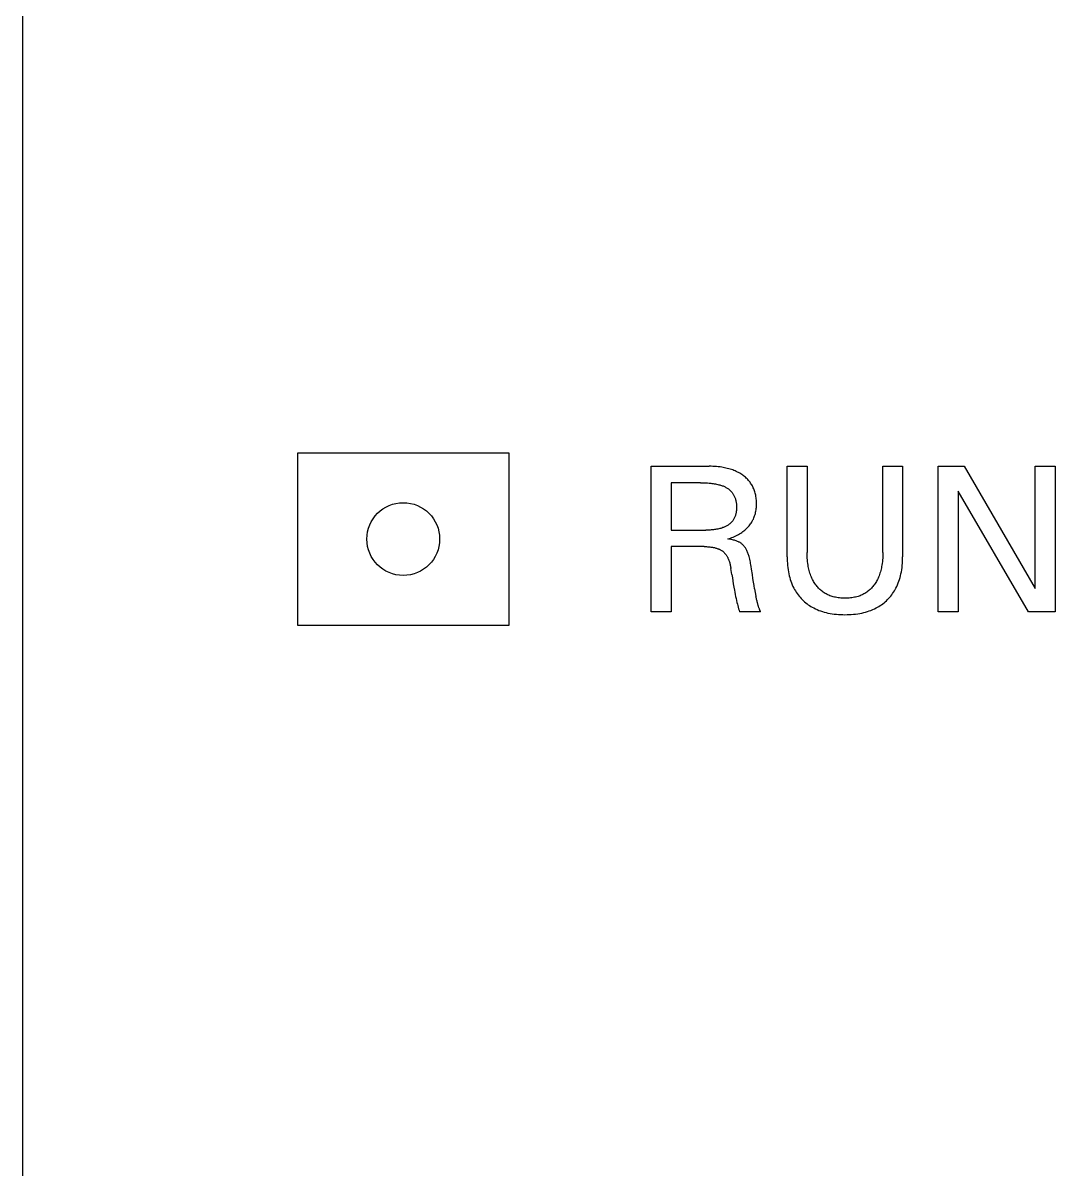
# Model space of a CAD drawing. Extents: x 0 to 420, y 0 to 297.
# Drawn here: x 158.8 to 174.4, y 199.18 to 216.5 of the extents above; entities that cross this region are included whole.
import ezdxf

# ---------------------------------------------------------------- set-up
doc = ezdxf.new("R2010")
doc.units = 0
doc.header["$LTSCALE"] = 23.1
doc.layers.add('10000_FRONT', color=7, linetype='CONTINUOUS')

msp = doc.modelspace()

# ---------------------------------------------------------------- linework, layer by layer
at = {"layer": '10000_FRONT', "color": 7, "linetype": 'CONTINUOUS'}
for p, q in [((158.8, 161), (158.8, 249)), ((162.95, 210), (162.95, 207.4)), ((166.15, 210), (162.95, 210)), ((166.15, 207.4), (166.15, 210)), ((168.3, 207.6), (168.3, 209.8)), ((168.3, 209.8), (169.176, 209.8)), ((169.203, 209.8), (169.176, 209.8)), ((169.231, 209.799), (169.203, 209.8)), ((169.258, 209.798), (169.231, 209.799)), ((169.285, 209.796), (169.258, 209.798)), ((169.312, 209.793), (169.285, 209.796)), ((169.339, 209.79), (169.312, 209.793)), ((169.366, 209.786), (169.339, 209.79)), ((169.387, 209.782), (169.366, 209.786)), ((169.408, 209.778), (169.387, 209.782)), ((169.429, 209.774), (169.408, 209.778)), ((169.449, 209.769), (169.429, 209.774)), ((169.47, 209.763), (169.449, 209.769)), ((169.49, 209.757), (169.47, 209.763)), ((169.51, 209.751), (169.49, 209.757)), ((169.53, 209.744), (169.51, 209.751)), ((169.549, 209.737), (169.53, 209.744)), ((169.566, 209.729), (169.549, 209.737)), ((169.584, 209.721), (169.566, 209.729)), ((169.602, 209.713), (169.584, 209.721)), ((169.619, 209.704), (169.602, 209.713)), ((169.636, 209.694), (169.619, 209.704)), ((169.653, 209.684), (169.636, 209.694)), ((169.669, 209.674), (169.653, 209.684)), ((169.683, 209.664), (169.669, 209.674)), ((169.696, 209.654), (169.683, 209.664)), ((169.71, 209.644), (169.696, 209.654)), ((170.353, 208.429), (170.353, 209.8)), ((170.353, 209.8), (170.654, 209.8)), ((170.654, 209.8), (170.654, 208.495)), ((171.8, 208.495), (171.8, 209.8)), ((171.8, 209.8), (172.1, 209.8)), ((172.1, 209.8), (172.1, 208.429)), ((172.639, 207.6), (172.639, 209.8)), ((172.639, 209.8), (173.031, 209.8)), ((173.031, 209.8), (174.105, 207.955)), ((174.105, 207.955), (174.105, 209.8)), ((174.105, 209.8), (174.404, 209.8)), ((174.404, 209.8), (174.404, 207.6)), ((168.601, 209.551), (168.601, 208.835)), ((169.045, 209.551), (168.601, 209.551)), ((169.045, 209.551), (169.071, 209.55)), ((169.071, 209.55), (169.096, 209.55)), ((169.096, 209.55), (169.122, 209.549)), ((169.122, 209.549), (169.147, 209.548)), ((169.147, 209.548), (169.173, 209.546)), ((169.173, 209.546), (169.198, 209.543)), ((169.198, 209.543), (169.216, 209.541)), ((169.216, 209.541), (169.234, 209.539)), ((169.234, 209.539), (169.252, 209.537)), ((169.252, 209.537), (169.27, 209.534)), ((169.27, 209.534), (169.288, 209.53)), ((169.288, 209.53), (169.306, 209.526)), ((169.306, 209.526), (169.323, 209.522)), ((169.323, 209.522), (169.336, 209.519)), ((169.336, 209.519), (169.348, 209.515)), ((169.348, 209.515), (169.36, 209.511)), ((169.36, 209.511), (169.372, 209.507)), ((169.372, 209.507), (169.384, 209.503)), ((169.384, 209.503), (169.396, 209.498)), ((169.396, 209.498), (169.408, 209.492)), ((169.408, 209.492), (169.419, 209.487)), ((169.419, 209.487), (169.429, 209.481)), ((169.429, 209.481), (169.439, 209.476)), ((169.439, 209.476), (169.448, 209.47)), ((169.723, 209.633), (169.71, 209.644)), ((169.735, 209.622), (169.723, 209.633)), ((169.747, 209.61), (169.735, 209.622)), ((169.759, 209.598), (169.747, 209.61)), ((169.771, 209.585), (169.759, 209.598)), ((169.782, 209.572), (169.771, 209.585)), ((169.792, 209.559), (169.782, 209.572)), ((169.802, 209.546), (169.792, 209.559)), ((169.811, 209.532), (169.802, 209.546)), ((169.819, 209.518), (169.811, 209.532)), ((169.828, 209.504), (169.819, 209.518)), ((169.835, 209.489), (169.828, 209.504)), ((169.842, 209.475), (169.835, 209.489)), ((169.849, 209.46), (169.842, 209.475)), ((169.448, 209.47), (169.457, 209.464)), ((169.457, 209.464), (169.466, 209.457)), ((169.466, 209.457), (169.475, 209.451)), ((169.475, 209.451), (169.483, 209.444)), ((169.483, 209.444), (169.491, 209.436)), ((169.491, 209.436), (169.499, 209.429)), ((169.499, 209.429), (169.507, 209.421)), ((169.507, 209.421), (169.514, 209.412)), ((169.514, 209.412), (169.521, 209.404)), ((169.521, 209.404), (169.527, 209.395)), ((169.527, 209.395), (169.533, 209.386)), ((169.533, 209.386), (169.539, 209.377)), ((169.539, 209.377), (169.545, 209.368)), ((169.545, 209.368), (169.55, 209.358)), ((169.55, 209.358), (169.555, 209.349)), ((169.555, 209.349), (169.559, 209.339)), ((169.559, 209.339), (169.563, 209.329)), ((169.563, 209.329), (169.567, 209.319)), ((169.567, 209.319), (169.571, 209.309)), ((169.571, 209.309), (169.574, 209.297)), ((169.855, 209.444), (169.849, 209.46)), ((169.861, 209.429), (169.855, 209.444)), ((169.866, 209.413), (169.861, 209.429)), ((169.871, 209.396), (169.866, 209.413)), ((169.875, 209.378), (169.871, 209.396)), ((169.879, 209.361), (169.875, 209.378)), ((169.882, 209.343), (169.879, 209.361)), ((169.885, 209.325), (169.882, 209.343)), ((169.887, 209.308), (169.885, 209.325)), ((169.888, 209.29), (169.887, 209.308)), ((172.939, 209.424), (172.939, 207.6)), ((174, 207.6), (172.939, 209.424)), ((169.574, 209.297), (169.577, 209.285)), ((169.577, 209.285), (169.58, 209.273)), ((169.58, 209.273), (169.583, 209.261)), ((169.583, 209.261), (169.585, 209.249)), ((169.585, 209.249), (169.586, 209.237)), ((169.587, 209.13), (169.585, 209.119)), ((169.586, 209.237), (169.588, 209.224)), ((169.588, 209.141), (169.587, 209.13)), ((169.588, 209.224), (169.589, 209.212)), ((169.589, 209.153), (169.588, 209.141)), ((169.589, 209.212), (169.589, 209.2)), ((169.589, 209.2), (169.589, 209.187)), ((169.589, 209.187), (169.589, 209.175)), ((169.589, 209.175), (169.589, 209.164)), ((169.589, 209.164), (169.589, 209.153)), ((169.881, 209.123), (169.884, 209.142)), ((169.884, 209.142), (169.886, 209.161)), ((169.886, 209.161), (169.888, 209.179)), ((169.89, 209.272), (169.888, 209.29)), ((169.888, 209.179), (169.889, 209.198)), ((169.889, 209.198), (169.89, 209.217)), ((169.89, 209.254), (169.89, 209.272)), ((169.89, 209.236), (169.89, 209.254)), ((169.89, 209.217), (169.89, 209.236)), ((169.511, 208.953), (169.503, 208.946)), ((169.518, 208.961), (169.511, 208.953)), ((169.525, 208.969), (169.518, 208.961)), ((169.532, 208.977), (169.525, 208.969)), ((169.538, 208.986), (169.532, 208.977)), ((169.544, 208.995), (169.538, 208.986)), ((169.549, 209.004), (169.544, 208.995)), ((169.554, 209.014), (169.549, 209.004)), ((169.559, 209.024), (169.554, 209.014)), ((169.563, 209.034), (169.559, 209.024)), ((169.567, 209.044), (169.563, 209.034)), ((169.571, 209.054), (169.567, 209.044)), ((169.574, 209.065), (169.571, 209.054)), ((169.577, 209.075), (169.574, 209.065)), ((169.58, 209.086), (169.577, 209.075)), ((169.582, 209.097), (169.58, 209.086)), ((169.584, 209.108), (169.582, 209.097)), ((169.585, 209.119), (169.584, 209.108)), ((169.809, 208.942), (169.819, 208.957)), ((169.819, 208.957), (169.827, 208.972)), ((169.827, 208.972), (169.836, 208.988)), ((169.836, 208.988), (169.843, 209.003)), ((169.843, 209.003), (169.85, 209.019)), ((169.85, 209.019), (169.857, 209.036)), ((169.857, 209.036), (169.862, 209.052)), ((169.862, 209.052), (169.868, 209.069)), ((169.868, 209.069), (169.873, 209.087)), ((169.873, 209.087), (169.877, 209.105)), ((169.877, 209.105), (169.881, 209.123)), ((168.601, 208.835), (169.125, 208.835)), ((169.141, 208.835), (169.125, 208.835)), ((169.157, 208.835), (169.141, 208.835)), ((169.174, 208.836), (169.157, 208.835)), ((169.19, 208.836), (169.174, 208.836)), ((169.207, 208.837), (169.19, 208.836)), ((169.223, 208.838), (169.207, 208.837)), ((169.239, 208.84), (169.223, 208.838)), ((169.255, 208.842), (169.239, 208.84)), ((169.272, 208.844), (169.255, 208.842)), ((169.288, 208.847), (169.272, 208.844)), ((169.304, 208.85), (169.288, 208.847)), ((169.32, 208.853), (169.304, 208.85)), ((169.336, 208.857), (169.32, 208.853)), ((169.352, 208.862), (169.336, 208.857)), ((169.367, 208.867), (169.352, 208.862)), ((169.383, 208.873), (169.367, 208.867)), ((169.393, 208.877), (169.383, 208.873)), ((169.403, 208.881), (169.393, 208.877)), ((169.413, 208.886), (169.403, 208.881)), ((169.423, 208.89), (169.413, 208.886)), ((169.433, 208.895), (169.423, 208.89)), ((169.442, 208.901), (169.433, 208.895)), ((169.452, 208.906), (169.442, 208.901)), ((169.461, 208.912), (169.452, 208.906)), ((169.47, 208.918), (169.461, 208.912)), ((169.478, 208.925), (169.47, 208.918)), ((169.487, 208.932), (169.478, 208.925)), ((169.495, 208.939), (169.487, 208.932)), ((169.503, 208.946), (169.495, 208.939)), ((169.635, 208.778), (169.652, 208.789)), ((169.652, 208.789), (169.669, 208.801)), ((169.669, 208.801), (169.686, 208.813)), ((169.686, 208.813), (169.7, 208.824)), ((169.7, 208.824), (169.714, 208.836)), ((169.714, 208.836), (169.728, 208.847)), ((169.728, 208.847), (169.741, 208.86)), ((169.741, 208.86), (169.754, 208.873)), ((169.754, 208.873), (169.766, 208.886)), ((169.766, 208.886), (169.778, 208.899)), ((169.778, 208.899), (169.789, 208.913)), ((169.789, 208.913), (169.8, 208.928)), ((169.8, 208.928), (169.809, 208.942)), ((169.455, 208.701), (169.477, 208.707)), ((169.473, 208.698), (169.455, 208.701)), ((169.491, 208.696), (169.473, 208.698)), ((169.477, 208.707), (169.498, 208.715)), ((169.509, 208.692), (169.491, 208.696)), ((169.498, 208.715), (169.519, 208.722)), ((169.527, 208.689), (169.509, 208.692)), ((169.519, 208.722), (169.54, 208.731)), ((169.545, 208.685), (169.527, 208.689)), ((169.54, 208.731), (169.56, 208.739)), ((169.557, 208.681), (169.545, 208.685)), ((169.569, 208.678), (169.557, 208.681)), ((169.56, 208.739), (169.579, 208.748)), ((169.581, 208.674), (169.569, 208.678)), ((169.579, 208.748), (169.598, 208.758)), ((169.593, 208.669), (169.581, 208.674)), ((169.605, 208.664), (169.593, 208.669)), ((169.598, 208.758), (169.617, 208.768)), ((169.617, 208.659), (169.605, 208.664)), ((169.617, 208.768), (169.635, 208.778)), ((169.625, 208.655), (169.617, 208.659)), ((169.633, 208.651), (169.625, 208.655)), ((169.642, 208.646), (169.633, 208.651)), ((169.65, 208.641), (169.642, 208.646)), ((169.657, 208.636), (169.65, 208.641)), ((169.665, 208.63), (169.657, 208.636)), ((169.672, 208.624), (169.665, 208.63)), ((169.679, 208.618), (169.672, 208.624)), ((169.686, 208.611), (169.679, 208.618)), ((169.693, 208.604), (169.686, 208.611)), ((168.601, 208.585), (168.601, 207.6)), ((169.097, 208.585), (168.601, 208.585)), ((169.097, 208.585), (169.11, 208.585)), ((169.11, 208.585), (169.123, 208.585)), ((169.123, 208.585), (169.135, 208.585)), ((169.135, 208.585), (169.148, 208.584)), ((169.148, 208.584), (169.161, 208.583)), ((169.161, 208.583), (169.174, 208.582)), ((169.174, 208.582), (169.187, 208.581)), ((169.187, 208.581), (169.2, 208.579)), ((169.2, 208.579), (169.213, 208.578)), ((169.213, 208.578), (169.223, 208.576)), ((169.223, 208.576), (169.234, 208.574)), ((169.234, 208.574), (169.244, 208.572)), ((169.244, 208.572), (169.255, 208.57)), ((169.255, 208.57), (169.266, 208.567)), ((169.266, 208.567), (169.276, 208.564)), ((169.276, 208.564), (169.286, 208.561)), ((169.286, 208.561), (169.297, 208.558)), ((169.297, 208.558), (169.307, 208.554)), ((169.307, 208.554), (169.314, 208.551)), ((169.314, 208.551), (169.322, 208.548)), ((169.322, 208.548), (169.33, 208.545)), ((169.33, 208.545), (169.337, 208.541)), ((169.337, 208.541), (169.344, 208.537)), ((169.344, 208.537), (169.352, 208.533)), ((169.352, 208.533), (169.359, 208.529)), ((169.359, 208.529), (169.366, 208.525)), ((169.366, 208.525), (169.372, 208.52)), ((169.372, 208.52), (169.379, 208.515)), ((169.379, 208.515), (169.385, 208.51)), ((169.385, 208.51), (169.391, 208.505)), ((169.391, 208.505), (169.396, 208.5)), ((169.396, 208.5), (169.402, 208.495)), ((169.402, 208.495), (169.407, 208.489)), ((169.407, 208.489), (169.412, 208.484)), ((169.412, 208.484), (169.417, 208.478)), ((169.417, 208.478), (169.422, 208.472)), ((169.422, 208.472), (169.427, 208.466)), ((169.427, 208.466), (169.431, 208.459)), ((169.431, 208.459), (169.436, 208.453)), ((169.436, 208.453), (169.441, 208.445)), ((169.441, 208.445), (169.446, 208.437)), ((169.446, 208.437), (169.451, 208.428)), ((169.699, 208.597), (169.693, 208.604)), ((169.705, 208.589), (169.699, 208.597)), ((169.711, 208.582), (169.705, 208.589)), ((169.717, 208.574), (169.711, 208.582)), ((169.722, 208.565), (169.717, 208.574)), ((169.727, 208.557), (169.722, 208.565)), ((169.732, 208.549), (169.727, 208.557)), ((169.739, 208.537), (169.732, 208.549)), ((169.745, 208.525), (169.739, 208.537)), ((169.751, 208.512), (169.745, 208.525)), ((169.756, 208.5), (169.751, 208.512)), ((169.761, 208.487), (169.756, 208.5)), ((169.766, 208.475), (169.761, 208.487)), ((169.77, 208.462), (169.766, 208.475)), ((169.774, 208.449), (169.77, 208.462)), ((169.778, 208.436), (169.774, 208.449)), ((169.784, 208.415), (169.778, 208.436)), ((170.655, 208.468), (170.654, 208.495)), ((170.655, 208.441), (170.655, 208.468)), ((170.657, 208.413), (170.655, 208.441)), ((171.799, 208.44), (171.798, 208.413)), ((171.8, 208.468), (171.799, 208.44)), ((171.8, 208.495), (171.8, 208.468)), ((169.451, 208.428), (169.455, 208.42)), ((169.455, 208.42), (169.459, 208.411)), ((169.459, 208.411), (169.463, 208.402)), ((169.463, 208.402), (169.467, 208.393)), ((169.467, 208.393), (169.471, 208.384)), ((169.471, 208.384), (169.474, 208.375)), ((169.474, 208.375), (169.477, 208.366)), ((169.477, 208.366), (169.481, 208.354)), ((169.481, 208.354), (169.485, 208.342)), ((169.485, 208.342), (169.488, 208.33)), ((169.488, 208.33), (169.492, 208.317)), ((169.492, 208.317), (169.494, 208.305)), ((169.494, 208.305), (169.497, 208.292)), ((169.497, 208.292), (169.499, 208.28)), ((169.499, 208.28), (169.502, 208.267)), ((169.502, 208.267), (169.504, 208.255)), ((169.789, 208.394), (169.784, 208.415)), ((169.794, 208.372), (169.789, 208.394)), ((169.798, 208.351), (169.794, 208.372)), ((169.802, 208.329), (169.798, 208.351)), ((169.806, 208.308), (169.802, 208.329)), ((169.809, 208.286), (169.806, 208.308)), ((169.816, 208.245), (169.809, 208.286)), ((170.353, 208.429), (170.354, 208.397)), ((170.354, 208.397), (170.355, 208.365)), ((170.355, 208.365), (170.357, 208.333)), ((170.357, 208.333), (170.359, 208.301)), ((170.359, 208.301), (170.363, 208.268)), ((170.363, 208.268), (170.367, 208.236)), ((170.659, 208.386), (170.657, 208.413)), ((170.661, 208.359), (170.659, 208.386)), ((170.665, 208.332), (170.661, 208.359)), ((170.669, 208.305), (170.665, 208.332)), ((170.673, 208.285), (170.669, 208.305)), ((170.677, 208.264), (170.673, 208.285)), ((170.681, 208.244), (170.677, 208.264)), ((171.778, 208.263), (171.774, 208.243)), ((171.782, 208.284), (171.778, 208.263)), ((171.786, 208.305), (171.782, 208.284)), ((171.79, 208.332), (171.786, 208.305)), ((171.793, 208.359), (171.79, 208.332)), ((171.796, 208.386), (171.793, 208.359)), ((171.798, 208.413), (171.796, 208.386)), ((172.086, 208.236), (172.09, 208.268)), ((172.09, 208.268), (172.094, 208.301)), ((172.094, 208.301), (172.096, 208.333)), ((172.096, 208.333), (172.098, 208.365)), ((172.098, 208.365), (172.099, 208.397)), ((172.099, 208.397), (172.1, 208.429)), ((169.518, 208.163), (169.504, 208.255)), ((169.518, 208.163), (169.525, 208.116)), ((169.525, 208.116), (169.533, 208.068)), ((169.828, 208.162), (169.816, 208.245)), ((169.836, 208.106), (169.828, 208.162)), ((169.845, 208.05), (169.836, 208.106)), ((170.367, 208.236), (170.373, 208.205)), ((170.373, 208.205), (170.379, 208.173)), ((170.379, 208.173), (170.385, 208.145)), ((170.385, 208.145), (170.393, 208.117)), ((170.393, 208.117), (170.401, 208.09)), ((170.401, 208.09), (170.41, 208.063)), ((170.686, 208.223), (170.681, 208.244)), ((170.692, 208.203), (170.686, 208.223)), ((170.698, 208.183), (170.692, 208.203)), ((170.705, 208.163), (170.698, 208.183)), ((170.713, 208.144), (170.705, 208.163)), ((170.72, 208.126), (170.713, 208.144)), ((170.728, 208.109), (170.72, 208.126)), ((170.736, 208.091), (170.728, 208.109)), ((170.745, 208.075), (170.736, 208.091)), ((171.72, 208.091), (171.711, 208.074)), ((171.728, 208.108), (171.72, 208.091)), ((171.736, 208.125), (171.728, 208.108)), ((171.743, 208.143), (171.736, 208.125)), ((171.75, 208.163), (171.743, 208.143)), ((171.757, 208.182), (171.75, 208.163)), ((171.763, 208.202), (171.757, 208.182)), ((171.769, 208.223), (171.763, 208.202)), ((171.774, 208.243), (171.769, 208.223)), ((172.044, 208.063), (172.053, 208.09)), ((172.053, 208.09), (172.061, 208.117)), ((172.061, 208.117), (172.068, 208.145)), ((172.068, 208.145), (172.074, 208.173)), ((172.074, 208.173), (172.081, 208.205)), ((172.081, 208.205), (172.086, 208.236)), ((169.533, 208.068), (169.54, 208.021)), ((169.54, 208.021), (169.548, 207.974)), ((169.548, 207.974), (169.557, 207.927)), ((169.557, 207.927), (169.563, 207.895)), ((169.854, 207.999), (169.845, 208.05)), ((169.862, 207.949), (169.854, 207.999)), ((169.862, 207.949), (169.882, 207.839)), ((170.41, 208.063), (170.42, 208.036)), ((170.42, 208.036), (170.43, 208.009)), ((170.43, 208.009), (170.442, 207.983)), ((170.442, 207.983), (170.455, 207.958)), ((170.455, 207.958), (170.466, 207.937)), ((170.466, 207.937), (170.479, 207.916)), ((170.479, 207.916), (170.491, 207.896)), ((170.754, 208.058), (170.745, 208.075)), ((170.764, 208.042), (170.754, 208.058)), ((170.774, 208.026), (170.764, 208.042)), ((170.785, 208.01), (170.774, 208.026)), ((170.795, 207.997), (170.785, 208.01)), ((170.805, 207.984), (170.795, 207.997)), ((170.816, 207.972), (170.805, 207.984)), ((170.827, 207.96), (170.816, 207.972)), ((170.838, 207.948), (170.827, 207.96)), ((170.85, 207.937), (170.838, 207.948)), ((170.862, 207.926), (170.85, 207.937)), ((170.874, 207.916), (170.862, 207.926)), ((170.887, 207.906), (170.874, 207.916)), ((171.582, 207.916), (171.57, 207.906)), ((171.595, 207.926), (171.582, 207.916)), ((171.607, 207.937), (171.595, 207.926)), ((171.618, 207.948), (171.607, 207.937)), ((171.63, 207.96), (171.618, 207.948)), ((171.641, 207.972), (171.63, 207.96)), ((171.651, 207.984), (171.641, 207.972)), ((171.661, 207.997), (171.651, 207.984)), ((171.671, 208.01), (171.661, 207.997)), ((171.682, 208.026), (171.671, 208.01)), ((171.692, 208.041), (171.682, 208.026)), ((171.702, 208.058), (171.692, 208.041)), ((171.711, 208.074), (171.702, 208.058)), ((171.962, 207.896), (171.975, 207.916)), ((171.975, 207.916), (171.987, 207.937)), ((171.987, 207.937), (171.998, 207.958)), ((171.998, 207.958), (172.011, 207.983)), ((172.011, 207.983), (172.023, 208.009)), ((172.023, 208.009), (172.034, 208.036)), ((172.034, 208.036), (172.044, 208.063)), ((169.563, 207.895), (169.569, 207.864)), ((169.569, 207.864), (169.575, 207.833)), ((169.575, 207.833), (169.581, 207.802)), ((169.581, 207.802), (169.588, 207.77)), ((169.588, 207.77), (169.595, 207.739)), ((169.884, 207.826), (169.882, 207.839)), ((169.887, 207.813), (169.884, 207.826)), ((169.89, 207.8), (169.887, 207.813)), ((169.892, 207.787), (169.89, 207.8)), ((169.895, 207.774), (169.892, 207.787)), ((169.898, 207.761), (169.895, 207.774)), ((169.901, 207.748), (169.898, 207.761)), ((169.904, 207.739), (169.901, 207.748)), ((170.491, 207.896), (170.505, 207.876)), ((170.505, 207.876), (170.519, 207.857)), ((170.519, 207.857), (170.534, 207.838)), ((170.534, 207.838), (170.549, 207.82)), ((170.549, 207.82), (170.565, 207.802)), ((170.565, 207.802), (170.582, 207.785)), ((170.582, 207.785), (170.599, 207.768)), ((170.599, 207.768), (170.617, 207.752)), ((170.617, 207.752), (170.635, 207.737)), ((170.9, 207.897), (170.887, 207.906)), ((170.914, 207.888), (170.9, 207.897)), ((170.928, 207.879), (170.914, 207.888)), ((170.942, 207.871), (170.928, 207.879)), ((170.957, 207.863), (170.942, 207.871)), ((170.971, 207.856), (170.957, 207.863)), ((170.986, 207.85), (170.971, 207.856)), ((171.001, 207.844), (170.986, 207.85)), ((171.017, 207.838), (171.001, 207.844)), ((171.032, 207.833), (171.017, 207.838)), ((171.048, 207.829), (171.032, 207.833)), ((171.068, 207.823), (171.048, 207.829)), ((171.087, 207.819), (171.068, 207.823)), ((171.107, 207.815), (171.087, 207.819)), ((171.127, 207.812), (171.107, 207.815)), ((171.147, 207.81), (171.127, 207.812)), ((171.167, 207.808), (171.147, 207.81)), ((171.188, 207.807), (171.167, 207.808)), ((171.208, 207.806), (171.188, 207.807)), ((171.228, 207.806), (171.208, 207.806)), ((171.248, 207.806), (171.228, 207.806)), ((171.269, 207.807), (171.248, 207.806)), ((171.289, 207.808), (171.269, 207.807)), ((171.309, 207.81), (171.289, 207.808)), ((171.33, 207.812), (171.309, 207.81)), ((171.35, 207.815), (171.33, 207.812)), ((171.37, 207.819), (171.35, 207.815)), ((171.389, 207.823), (171.37, 207.819)), ((171.409, 207.829), (171.389, 207.823)), ((171.425, 207.833), (171.409, 207.829)), ((171.44, 207.838), (171.425, 207.833)), ((171.456, 207.844), (171.44, 207.838)), ((171.471, 207.85), (171.456, 207.844)), ((171.486, 207.856), (171.471, 207.85)), ((171.5, 207.863), (171.486, 207.856)), ((171.515, 207.871), (171.5, 207.863)), ((171.529, 207.879), (171.515, 207.871)), ((171.543, 207.888), (171.529, 207.879)), ((171.557, 207.897), (171.543, 207.888)), ((171.57, 207.906), (171.557, 207.897)), ((171.818, 207.737), (171.836, 207.752)), ((171.836, 207.752), (171.854, 207.768)), ((171.854, 207.768), (171.871, 207.785)), ((171.871, 207.785), (171.888, 207.802)), ((171.888, 207.802), (171.904, 207.82)), ((171.904, 207.82), (171.919, 207.838)), ((171.919, 207.838), (171.934, 207.857)), ((171.934, 207.857), (171.948, 207.876)), ((171.948, 207.876), (171.962, 207.896)), ((168.601, 207.6), (168.3, 207.6)), ((169.595, 207.739), (169.601, 207.716)), ((169.601, 207.716), (169.607, 207.693)), ((169.607, 207.693), (169.613, 207.67)), ((169.613, 207.67), (169.619, 207.647)), ((169.619, 207.647), (169.626, 207.624)), ((169.626, 207.624), (169.633, 207.602)), ((169.953, 207.602), (169.633, 207.602)), ((169.906, 207.73), (169.904, 207.739)), ((169.909, 207.72), (169.906, 207.73)), ((169.911, 207.711), (169.909, 207.72)), ((169.914, 207.702), (169.911, 207.711)), ((169.917, 207.692), (169.914, 207.702)), ((169.92, 207.683), (169.917, 207.692)), ((169.923, 207.674), (169.92, 207.683)), ((169.926, 207.665), (169.923, 207.674)), ((169.928, 207.658), (169.926, 207.665)), ((169.931, 207.65), (169.928, 207.658)), ((169.934, 207.643), (169.931, 207.65)), ((169.937, 207.636), (169.934, 207.643)), ((169.94, 207.629), (169.937, 207.636)), ((169.943, 207.622), (169.94, 207.629)), ((169.946, 207.615), (169.943, 207.622)), ((169.949, 207.608), (169.946, 207.615)), ((169.953, 207.602), (169.949, 207.608)), ((170.635, 207.737), (170.654, 207.722)), ((170.654, 207.722), (170.673, 207.708)), ((170.673, 207.708), (170.693, 207.694)), ((170.693, 207.694), (170.713, 207.681)), ((170.713, 207.681), (170.734, 207.669)), ((170.734, 207.669), (170.755, 207.658)), ((170.755, 207.658), (170.781, 207.645)), ((170.781, 207.645), (170.807, 207.633)), ((170.807, 207.633), (170.833, 207.622)), ((170.833, 207.622), (170.86, 207.613)), ((170.86, 207.613), (170.887, 207.604)), ((170.887, 207.604), (170.914, 207.595)), ((170.914, 207.595), (170.942, 207.588)), ((170.942, 207.588), (170.97, 207.582)), ((170.97, 207.582), (171.002, 207.575)), ((171.002, 207.575), (171.033, 207.57)), ((171.033, 207.57), (171.065, 207.566)), ((171.388, 207.566), (171.42, 207.57)), ((171.42, 207.57), (171.452, 207.575)), ((171.452, 207.575), (171.483, 207.582)), ((171.483, 207.582), (171.511, 207.588)), ((171.511, 207.588), (171.539, 207.595)), ((171.539, 207.595), (171.566, 207.604)), ((171.566, 207.604), (171.593, 207.613)), ((171.593, 207.613), (171.62, 207.622)), ((171.62, 207.622), (171.647, 207.633)), ((171.647, 207.633), (171.673, 207.645)), ((171.673, 207.645), (171.698, 207.658)), ((171.698, 207.658), (171.719, 207.669)), ((171.719, 207.669), (171.74, 207.681)), ((171.74, 207.681), (171.76, 207.694)), ((171.76, 207.694), (171.78, 207.708)), ((171.78, 207.708), (171.799, 207.722)), ((171.799, 207.722), (171.818, 207.737)), ((172.939, 207.6), (172.639, 207.6)), ((174.404, 207.6), (174, 207.6)), ((162.95, 207.4), (166.15, 207.4)), ((171.065, 207.566), (171.098, 207.562)), ((171.098, 207.562), (171.13, 207.56)), ((171.13, 207.56), (171.162, 207.558)), ((171.162, 207.558), (171.194, 207.557)), ((171.194, 207.557), (171.227, 207.556)), ((171.227, 207.556), (171.259, 207.557)), ((171.259, 207.557), (171.291, 207.558)), ((171.291, 207.558), (171.323, 207.56)), ((171.323, 207.56), (171.356, 207.562)), ((171.356, 207.562), (171.388, 207.566))]:
    msp.add_line(p, q, dxfattribs=at)
msp.add_circle((164.55, 208.7), 0.55, dxfattribs=at)

doc.saveas('drawing.dxf')
